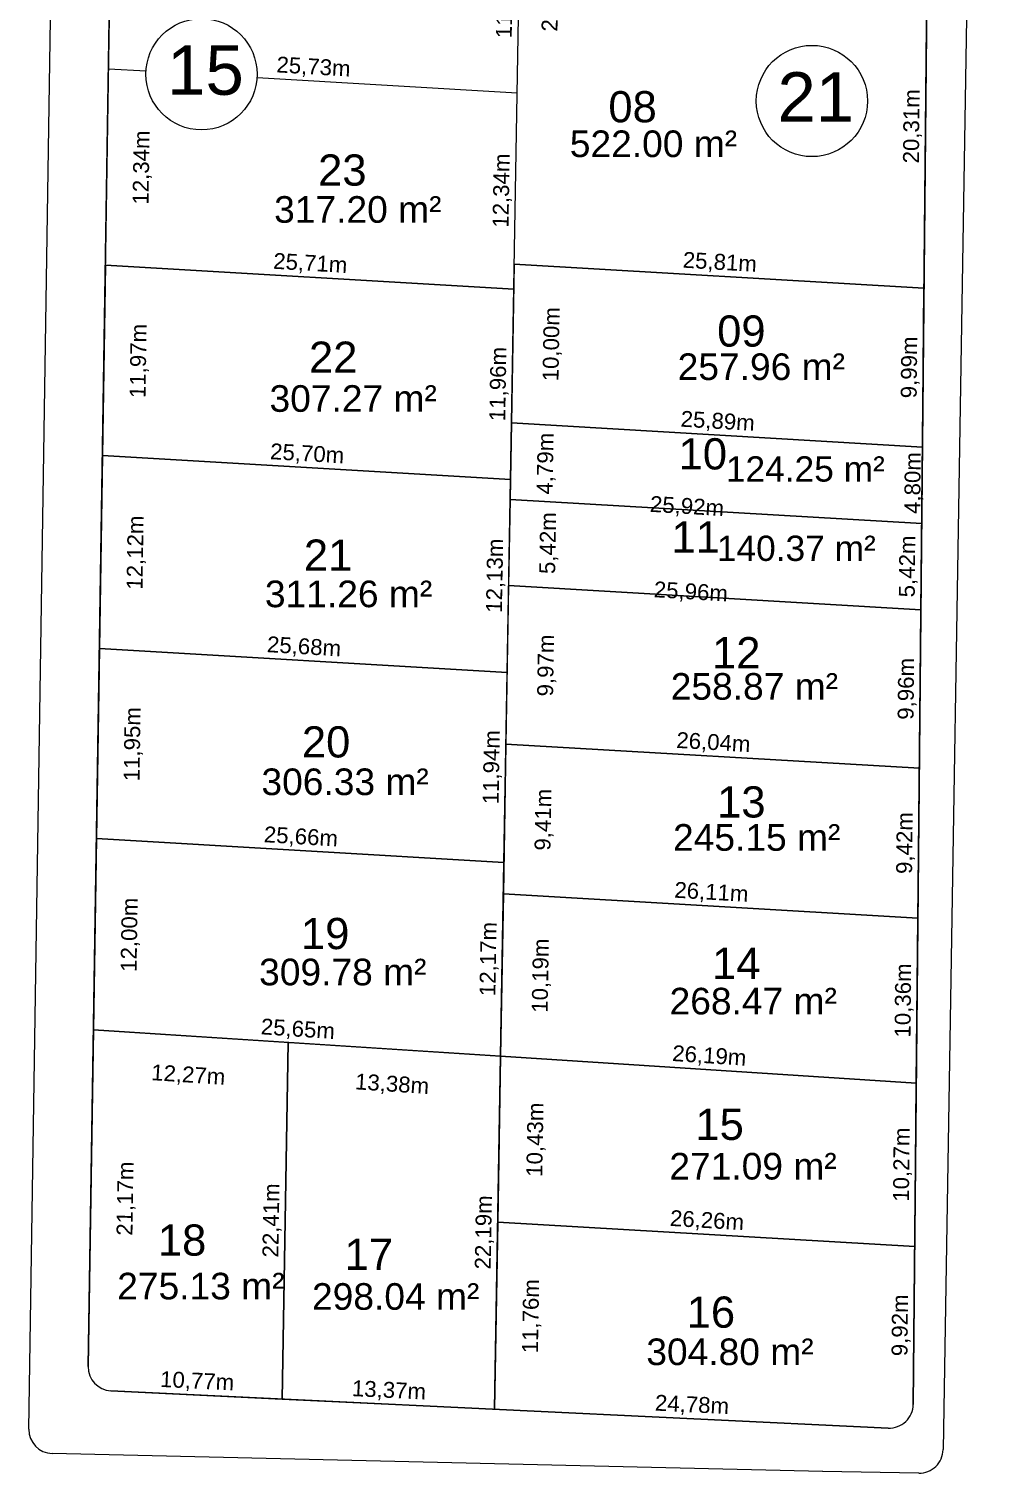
# Model space of a CAD drawing. Header units: metres. Extents: x 3808 to 8215, y 2374 to 6187.
# Drawn here: x 4954 to 5014.2, y 4798.5 to 4889.3 of the extents above; entities that cross this region are included whole.
import ezdxf
from ezdxf.enums import TextEntityAlignment as Align

# ---------------------------------------------------------------- set-up
doc = ezdxf.new("R2010")
doc.units = ezdxf.units.M
for name, color, linetype in [('Areas Lotes', 1, 'Continuous'), ('Calçada', 8, 'Continuous'), ('COTAS', 7, 'Continuous'), ('Lote', 7, 'Continuous'), ('Nº Lote', 7, 'Continuous'), ('Nº. quadra', 7, 'Continuous'), ('quadras', 7, 'Continuous')]:
    doc.layers.add(name, color=color, linetype=linetype)
doc.styles.add('Arial', font='arial.ttf')
doc.dimstyles.new('Copy(2) of ISO-25', dxfattribs={"dimtxt": 1, "dimasz": 2.5, "dimexe": 1.25, "dimexo": 0.625, "dimgap": 0.2, "dimtad": 1, "dimtoh": 1, "dimlfac": 1, "dimzin": 1, "dimtxsty": 'Arial', "dimblk": 'NONE', "dimcen": 0, "dimse1": 1, "dimse2": 1, "dimsd1": 1, "dimsd2": 1, "dimclrt": 256, "dimaunit": 1, "dimadec": 3, "dimazin": 0, "dimtfac": 1, "dimtmove": 0, "dimatfit": 3, "dimldrblk": 'NONE', "dimfxl": 1, "dimtolj": 1, "dimtzin": 0, "dimarcsym": 0})

# ---------------------------------------------------------------- blocks, each defined once
blk = doc.blocks.new('*D7086')
at = {"layer": 'Defpoints', "color": 0, "linetype": 'Continuous', "transparency": 16777216}
for p in [(4959.337, 4898.223), (4958.962, 4886.755), (4962.007, 4886.708)]:
    blk.add_point(p, dxfattribs=at)
at = {"layer": 'COTAS', "linetype": 'Continuous', "lineweight": 5, "transparency": 16777216, "insert": (4961.296, 4892.456), "char_height": 1, "attachment_point": 5, "rotation": 89.10693, "style": 'Arial'}
blk.add_mtext('\\A1;11,47m', dxfattribs=at)
blk = doc.blocks.new('_None')
blk = doc.blocks.new('*D7087')
at = {"layer": 'Defpoints', "color": 0, "linetype": 'Continuous', "transparency": 16777216}
for p in [(4958.962, 4886.755), (4958.77, 4874.415), (4961.815, 4874.367)]:
    blk.add_point(p, dxfattribs=at)
at = {"layer": 'COTAS', "linetype": 'Continuous', "lineweight": 5, "transparency": 16777216, "insert": (4961.11, 4880.55), "char_height": 1, "attachment_point": 5, "rotation": 89.10693, "style": 'Arial'}
blk.add_mtext('\\A1;12,34m', dxfattribs=at)
blk = doc.blocks.new('*D7088')
at = {"layer": 'Defpoints', "color": 0, "linetype": 'Continuous', "transparency": 16777216}
for p in [(4958.77, 4874.415), (4958.77, 4862.441), (4961.628, 4862.396)]:
    blk.add_point(p, dxfattribs=at)
at = {"layer": 'COTAS', "linetype": 'Continuous', "lineweight": 5, "transparency": 16777216, "insert": (4960.921, 4868.394), "char_height": 1, "attachment_point": 5, "rotation": 89.10693, "style": 'Arial'}
blk.add_mtext('\\A1;11,97m', dxfattribs=at)
blk = doc.blocks.new('*D7089')
at = {"layer": 'Defpoints', "color": 0, "linetype": 'Continuous', "transparency": 16777216}
for p in [(4958.77, 4862.441), (4958.395, 4850.325), (4961.44, 4850.277)]:
    blk.add_point(p, dxfattribs=at)
at = {"layer": 'COTAS', "linetype": 'Continuous', "lineweight": 5, "transparency": 16777216, "insert": (4960.733, 4856.349), "char_height": 1, "attachment_point": 5, "rotation": 89.10693, "style": 'Arial'}
blk.add_mtext('\\A1;12,12m', dxfattribs=at)
blk = doc.blocks.new('*D7090')
at = {"layer": 'Defpoints', "color": 0, "linetype": 'Continuous', "transparency": 16777216}
for p in [(4958.395, 4850.325), (4958.395, 4838.371), (4961.253, 4838.326)]:
    blk.add_point(p, dxfattribs=at)
at = {"layer": 'COTAS', "linetype": 'Continuous', "lineweight": 5, "transparency": 16777216, "insert": (4960.545, 4844.314), "char_height": 1, "attachment_point": 5, "rotation": 89.10693, "style": 'Arial'}
blk.add_mtext('\\A1;11,95m', dxfattribs=at)
blk = doc.blocks.new('*D7091')
at = {"layer": 'Defpoints', "color": 0, "linetype": 'Continuous', "transparency": 16777216}
for p in [(4958.395, 4838.371), (4958.021, 4826.377), (4961.066, 4826.329)]:
    blk.add_point(p, dxfattribs=at)
at = {"layer": 'COTAS', "linetype": 'Continuous', "lineweight": 5, "transparency": 16777216, "insert": (4960.359, 4832.34), "char_height": 1, "attachment_point": 5, "rotation": 89.10693, "style": 'Arial'}
blk.add_mtext('\\A1;12,00m', dxfattribs=at)
blk = doc.blocks.new('*D7092')
at = {"layer": 'Defpoints', "color": 0, "linetype": 'Continuous', "transparency": 16777216}
for p in [(4958.021, 4826.377), (4957.691, 4805.209), (4960.736, 4805.162)]:
    blk.add_point(p, dxfattribs=at)
at = {"layer": 'COTAS', "linetype": 'Continuous', "lineweight": 5, "transparency": 16777216, "insert": (4960.1, 4815.758), "char_height": 1, "attachment_point": 5, "rotation": 89.10693, "style": 'Arial'}
blk.add_mtext('\\A1;21,17m', dxfattribs=at)
blk = doc.blocks.new('*D7093')
at = {"layer": 'Defpoints', "color": 0, "linetype": 'Continuous', "transparency": 16777216}
for p in [(4959.119, 4803.687), (4969.882, 4803.172), (4969.882, 4803.172)]:
    blk.add_point(p, dxfattribs=at)
at = {"layer": 'COTAS', "linetype": 'Continuous', "lineweight": 5, "transparency": 16777216, "insert": (4964.539, 4804.23), "char_height": 1, "attachment_point": 5, "rotation": 357.26027, "style": 'Arial'}
blk.add_mtext('\\A1;10,77m', dxfattribs=at)
blk = doc.blocks.new('*D7094')
at = {"layer": 'Defpoints', "color": 0, "linetype": 'Continuous', "transparency": 16777216}
for p in [(4969.882, 4803.172), (4983.238, 4802.533), (4983.238, 4802.533)]:
    blk.add_point(p, dxfattribs=at)
at = {"layer": 'COTAS', "linetype": 'Continuous', "lineweight": 5, "transparency": 16777216, "insert": (4976.598, 4803.653), "char_height": 1, "attachment_point": 5, "rotation": 357.26027, "style": 'Arial'}
blk.add_mtext('\\A1;13,37m', dxfattribs=at)
blk = doc.blocks.new('*D7095')
at = {"layer": 'Defpoints', "color": 0, "linetype": 'Continuous', "transparency": 16777216}
for p in [(4983.238, 4802.533), (5007.987, 4801.349), (5007.987, 4801.349)]:
    blk.add_point(p, dxfattribs=at)
at = {"layer": 'COTAS', "linetype": 'Continuous', "lineweight": 5, "transparency": 16777216, "insert": (4995.651, 4802.741), "char_height": 1, "attachment_point": 5, "rotation": 357.26027, "style": 'Arial'}
blk.add_mtext('\\A1;24,78m', dxfattribs=at)
blk = doc.blocks.new('*D7096')
at = {"layer": 'Defpoints', "color": 0, "linetype": 'Continuous', "transparency": 16777216}
for p in [(5009.655, 4812.756), (5009.655, 4812.756), (5009.559, 4802.833)]:
    blk.add_point(p, dxfattribs=at)
at = {"layer": 'COTAS', "linetype": 'Continuous', "lineweight": 5, "transparency": 16777216, "insert": (5008.806, 4807.802), "char_height": 1, "attachment_point": 5, "rotation": 89.4482, "style": 'Arial'}
blk.add_mtext('\\A1;9,92m', dxfattribs=at)
blk = doc.blocks.new('*D7097')
at = {"layer": 'Defpoints', "color": 0, "linetype": 'Continuous', "transparency": 16777216}
for p in [(5009.753, 4823.022), (5009.753, 4823.022), (5009.655, 4812.756)]:
    blk.add_point(p, dxfattribs=at)
at = {"layer": 'COTAS', "linetype": 'Continuous', "lineweight": 5, "transparency": 16777216, "insert": (5008.903, 4817.897), "char_height": 1, "attachment_point": 5, "rotation": 89.4482, "style": 'Arial'}
blk.add_mtext('\\A1;10,27m', dxfattribs=at)
blk = doc.blocks.new('*D7098')
at = {"layer": 'Defpoints', "color": 0, "linetype": 'Continuous', "transparency": 16777216}
for p in [(5009.853, 4833.386), (5009.853, 4833.386), (5009.753, 4823.022)]:
    blk.add_point(p, dxfattribs=at)
at = {"layer": 'COTAS', "linetype": 'Continuous', "lineweight": 5, "transparency": 16777216, "insert": (5009.002, 4828.212), "char_height": 1, "attachment_point": 5, "rotation": 89.4482, "style": 'Arial'}
blk.add_mtext('\\A1;10,36m', dxfattribs=at)
blk = doc.blocks.new('*D7099')
at = {"layer": 'Defpoints', "color": 0, "linetype": 'Continuous', "transparency": 16777216}
for p in [(5009.853, 4842.805), (5009.944, 4842.804), (5009.853, 4833.386)]:
    blk.add_point(p, dxfattribs=at)
at = {"layer": 'COTAS', "linetype": 'Continuous', "lineweight": 5, "transparency": 16777216, "insert": (5009.098, 4838.103), "char_height": 1, "attachment_point": 5, "rotation": 89.4482, "style": 'Arial'}
blk.add_mtext('\\A1;9,42m', dxfattribs=at)
blk = doc.blocks.new('*D7100')
at = {"layer": 'Defpoints', "color": 0, "linetype": 'Continuous', "transparency": 16777216}
for p in [(5010.04, 4852.768), (5010.04, 4852.768), (5009.853, 4842.805)]:
    blk.add_point(p, dxfattribs=at)
at = {"layer": 'COTAS', "linetype": 'Continuous', "lineweight": 5, "transparency": 16777216, "insert": (5009.191, 4847.794), "char_height": 1, "attachment_point": 5, "rotation": 89.4482, "style": 'Arial'}
blk.add_mtext('\\A1;9,96m', dxfattribs=at)
blk = doc.blocks.new('*D7101')
at = {"layer": 'Defpoints', "color": 0, "linetype": 'Continuous', "transparency": 16777216}
for p in [(5010.092, 4858.185), (5010.092, 4858.185), (5010.04, 4852.768)]:
    blk.add_point(p, dxfattribs=at)
at = {"layer": 'COTAS', "linetype": 'Continuous', "lineweight": 5, "transparency": 16777216, "insert": (5009.265, 4855.485), "char_height": 1, "attachment_point": 5, "rotation": 89.4482, "style": 'Arial'}
blk.add_mtext('\\A1;5,42m', dxfattribs=at)
blk = doc.blocks.new('*D7102')
at = {"layer": 'Defpoints', "color": 0, "linetype": 'Continuous', "transparency": 16777216}
for p in [(5010.092, 4862.99), (5010.138, 4862.99), (5010.092, 4858.185)]:
    blk.add_point(p, dxfattribs=at)
at = {"layer": 'COTAS', "linetype": 'Continuous', "lineweight": 5, "transparency": 16777216, "insert": (5009.608, 4860.724), "char_height": 1, "attachment_point": 5, "rotation": 89.4482, "style": 'Arial'}
blk.add_mtext('\\A1;4,80m', dxfattribs=at)
blk = doc.blocks.new('*D7103')
at = {"layer": 'Defpoints', "color": 0, "linetype": 'Continuous', "transparency": 16777216}
for p in [(5010.235, 4872.979), (5010.235, 4872.979), (5010.092, 4862.99)]:
    blk.add_point(p, dxfattribs=at)
at = {"layer": 'COTAS', "linetype": 'Continuous', "lineweight": 5, "transparency": 16777216, "insert": (5009.386, 4867.992), "char_height": 1, "attachment_point": 5, "rotation": 89.4482, "style": 'Arial'}
blk.add_mtext('\\A1;9,99m', dxfattribs=at)
blk = doc.blocks.new('*D7104')
at = {"layer": 'Defpoints', "color": 0, "linetype": 'Continuous', "transparency": 16777216}
for p in [(5010.43, 4893.286), (5010.43, 4893.286), (5010.235, 4872.979)]:
    blk.add_point(p, dxfattribs=at)
at = {"layer": 'COTAS', "linetype": 'Continuous', "lineweight": 5, "transparency": 16777216, "insert": (5009.531, 4883.14), "char_height": 1, "attachment_point": 5, "rotation": 89.4482, "style": 'Arial'}
blk.add_mtext('\\A1;20,31m', dxfattribs=at)
blk = doc.blocks.new('*D7123')
at = {"layer": 'Defpoints', "color": 0, "linetype": 'Continuous', "transparency": 16777216}
for p in [(4958.962, 4886.755), (4958.962, 4886.755), (4984.652, 4885.253)]:
    blk.add_point(p, dxfattribs=at)
at = {"layer": 'COTAS', "linetype": 'Continuous', "lineweight": 5, "transparency": 16777216, "insert": (4971.854, 4886.804), "char_height": 1, "attachment_point": 5, "rotation": 356.65389, "style": 'Arial'}
blk.add_mtext('\\A1;25,73m', dxfattribs=at)
blk = doc.blocks.new('*D7125')
at = {"layer": 'Defpoints', "color": 0, "linetype": 'Continuous', "transparency": 16777216}
for p in [(4984.468, 4874.485), (5010.235, 4872.979), (5010.235, 4872.979)]:
    blk.add_point(p, dxfattribs=at)
at = {"layer": 'COTAS', "linetype": 'Continuous', "lineweight": 5, "transparency": 16777216, "insert": (4997.398, 4874.532), "char_height": 1, "attachment_point": 5, "rotation": 356.65389, "style": 'Arial'}
blk.add_mtext('\\A1;25,81m', dxfattribs=at)
blk = doc.blocks.new('*D7126')
at = {"layer": 'Defpoints', "color": 0, "linetype": 'Continuous', "transparency": 16777216}
for p in [(4958.77, 4874.415), (4958.77, 4874.415), (4984.441, 4872.914)]:
    blk.add_point(p, dxfattribs=at)
at = {"layer": 'COTAS', "linetype": 'Continuous', "lineweight": 5, "transparency": 16777216, "insert": (4971.652, 4874.464), "char_height": 1, "attachment_point": 5, "rotation": 356.65389, "style": 'Arial'}
blk.add_mtext('\\A1;25,71m', dxfattribs=at)
blk = doc.blocks.new('*D7127')
at = {"layer": 'Defpoints', "color": 0, "linetype": 'Continuous', "transparency": 16777216}
for p in [(4958.584, 4862.452), (4984.237, 4860.952), (4984.237, 4860.952)]:
    blk.add_point(p, dxfattribs=at)
at = {"layer": 'COTAS', "linetype": 'Continuous', "lineweight": 5, "transparency": 16777216, "insert": (4971.457, 4862.501), "char_height": 1, "attachment_point": 5, "rotation": 356.65389, "style": 'Arial'}
blk.add_mtext('\\A1;25,70m', dxfattribs=at)
blk = doc.blocks.new('*D7128')
at = {"layer": 'Defpoints', "color": 0, "linetype": 'Continuous', "transparency": 16777216}
for p in [(4984.297, 4864.499), (5010.138, 4862.988), (5010.138, 4862.988)]:
    blk.add_point(p, dxfattribs=at)
at = {"layer": 'COTAS', "linetype": 'Continuous', "lineweight": 5, "transparency": 16777216, "insert": (4997.264, 4864.543), "char_height": 1, "attachment_point": 5, "rotation": 356.65389, "style": 'Arial'}
blk.add_mtext('\\A1;25,89m', dxfattribs=at)
blk = doc.blocks.new('*D7129')
at = {"layer": 'Defpoints', "color": 0, "linetype": 'Continuous', "transparency": 16777216}
for p in [(4984.215, 4859.698), (5010.092, 4858.185), (5010.054, 4857.528)]:
    blk.add_point(p, dxfattribs=at)
at = {"layer": 'COTAS', "linetype": 'Continuous', "lineweight": 5, "transparency": 16777216, "insert": (4995.335, 4859.191), "char_height": 1, "attachment_point": 5, "rotation": 356.65389, "style": 'Arial'}
blk.add_mtext('\\A1;25,92m', dxfattribs=at)
blk = doc.blocks.new('*D7130')
at = {"layer": 'Defpoints', "color": 0, "linetype": 'Continuous', "transparency": 16777216}
for p in [(4984.122, 4854.283), (5010.04, 4852.768), (5010.005, 4852.179)]:
    blk.add_point(p, dxfattribs=at)
at = {"layer": 'COTAS', "linetype": 'Continuous', "lineweight": 5, "transparency": 16777216, "insert": (4995.578, 4853.825), "char_height": 1, "attachment_point": 5, "rotation": 356.65389, "style": 'Arial'}
blk.add_mtext('\\A1;25,96m', dxfattribs=at)
blk = doc.blocks.new('*D7131')
at = {"layer": 'Defpoints', "color": 0, "linetype": 'Continuous', "transparency": 16777216}
for p in [(4958.395, 4850.325), (4958.395, 4850.325), (4984.029, 4848.826)]:
    blk.add_point(p, dxfattribs=at)
at = {"layer": 'COTAS', "linetype": 'Continuous', "lineweight": 5, "transparency": 16777216, "insert": (4971.259, 4850.375), "char_height": 1, "attachment_point": 5, "rotation": 356.65389, "style": 'Arial'}
blk.add_mtext('\\A1;25,68m', dxfattribs=at)
blk = doc.blocks.new('*D7132')
at = {"layer": 'Defpoints', "color": 0, "linetype": 'Continuous', "transparency": 16777216}
for p in [(4958.208, 4838.382), (4958.208, 4838.382), (4983.825, 4836.884)]:
    blk.add_point(p, dxfattribs=at)
at = {"layer": 'COTAS', "linetype": 'Continuous', "lineweight": 5, "transparency": 16777216, "insert": (4971.063, 4838.432), "char_height": 1, "attachment_point": 5, "rotation": 356.65389, "style": 'Arial'}
blk.add_mtext('\\A1;25,66m', dxfattribs=at)
blk = doc.blocks.new('*D7133')
at = {"layer": 'Defpoints', "color": 0, "linetype": 'Continuous', "transparency": 16777216}
for p in [(4983.791, 4834.91), (5009.853, 4833.386), (5009.853, 4833.386)]:
    blk.add_point(p, dxfattribs=at)
at = {"layer": 'COTAS', "linetype": 'Continuous', "lineweight": 5, "transparency": 16777216, "insert": (4996.869, 4834.947), "char_height": 1, "attachment_point": 5, "rotation": 356.65389, "style": 'Arial'}
blk.add_mtext('\\A1;26,11m', dxfattribs=at)
blk = doc.blocks.new('*D7134')
at = {"layer": 'Defpoints', "color": 0, "linetype": 'Continuous', "transparency": 16777216}
for p in [(4983.617, 4824.717), (5009.753, 4823.022), (5009.753, 4823.022)]:
    blk.add_point(p, dxfattribs=at)
at = {"layer": 'COTAS', "linetype": 'Continuous', "lineweight": 5, "transparency": 16777216, "insert": (4996.737, 4824.669), "char_height": 1, "attachment_point": 5, "rotation": 356.2899, "style": 'Arial'}
blk.add_mtext('\\A1;26,19m', dxfattribs=at)
blk = doc.blocks.new('*D7135')
at = {"layer": 'Defpoints', "color": 0, "linetype": 'Continuous', "transparency": 16777216}
for p in [(4983.439, 4814.288), (5009.655, 4812.756), (5009.655, 4812.756)]:
    blk.add_point(p, dxfattribs=at)
at = {"layer": 'COTAS', "linetype": 'Continuous', "lineweight": 5, "transparency": 16777216, "insert": (4996.593, 4814.322), "char_height": 1, "attachment_point": 5, "rotation": 356.65389, "style": 'Arial'}
blk.add_mtext('\\A1;26,26m', dxfattribs=at)
blk = doc.blocks.new('*D7136')
at = {"layer": 'Defpoints', "color": 0, "linetype": 'Continuous', "transparency": 16777216}
for p in [(4958.021, 4826.377), (4970.265, 4825.583), (4970.05, 4822.27)]:
    blk.add_point(p, dxfattribs=at)
at = {"layer": 'COTAS', "linetype": 'Continuous', "lineweight": 5, "transparency": 16777216, "insert": (4963.98, 4823.467), "char_height": 1, "attachment_point": 5, "rotation": 356.2899, "style": 'Arial'}
blk.add_mtext('\\A1;12,27m', dxfattribs=at)
blk = doc.blocks.new('*D7137')
at = {"layer": 'Defpoints', "color": 0, "linetype": 'Continuous', "transparency": 16777216}
for p in [(4970.265, 4825.583), (4983.617, 4824.717), (4983.419, 4821.658)]:
    blk.add_point(p, dxfattribs=at)
at = {"layer": 'COTAS', "linetype": 'Continuous', "lineweight": 5, "transparency": 16777216, "insert": (4976.794, 4822.89), "char_height": 1, "attachment_point": 5, "rotation": 356.2899, "style": 'Arial'}
blk.add_mtext('\\A1;13,38m', dxfattribs=at)
blk = doc.blocks.new('*D7138')
at = {"layer": 'Defpoints', "color": 0, "linetype": 'Continuous', "transparency": 16777216}
for p in [(4983.617, 4824.717), (4983.238, 4802.533), (4983.238, 4802.533)]:
    blk.add_point(p, dxfattribs=at)
at = {"layer": 'COTAS', "linetype": 'Continuous', "lineweight": 5, "transparency": 16777216, "insert": (4982.626, 4813.639), "char_height": 1, "attachment_point": 5, "rotation": 89.02031, "style": 'Arial'}
blk.add_mtext('\\A1;22,19m', dxfattribs=at)
blk = doc.blocks.new('*D7139')
at = {"layer": 'Defpoints', "color": 0, "linetype": 'Continuous', "transparency": 16777216}
for p in [(4983.439, 4814.288), (4986.497, 4814.236), (4983.238, 4802.533)]:
    blk.add_point(p, dxfattribs=at)
at = {"layer": 'COTAS', "linetype": 'Continuous', "lineweight": 5, "transparency": 16777216, "insert": (4985.596, 4808.372), "char_height": 1, "attachment_point": 5, "rotation": 89.02031, "style": 'Arial'}
blk.add_mtext('\\A1;11,76m', dxfattribs=at)
blk = doc.blocks.new('*D7140')
at = {"layer": 'Defpoints', "color": 0, "linetype": 'Continuous', "transparency": 16777216}
for p in [(4983.617, 4824.717), (4986.756, 4824.663), (4983.439, 4814.288)]:
    blk.add_point(p, dxfattribs=at)
at = {"layer": 'COTAS', "linetype": 'Continuous', "lineweight": 5, "transparency": 16777216, "insert": (4985.866, 4819.463), "char_height": 1, "attachment_point": 5, "rotation": 89.02031, "style": 'Arial'}
blk.add_mtext('\\A1;10,43m', dxfattribs=at)
blk = doc.blocks.new('*D7141')
at = {"layer": 'Defpoints', "color": 0, "linetype": 'Continuous', "transparency": 16777216}
for p in [(4983.825, 4836.884), (4983.825, 4836.884), (4983.617, 4824.717)]:
    blk.add_point(p, dxfattribs=at)
at = {"layer": 'COTAS', "linetype": 'Continuous', "lineweight": 5, "transparency": 16777216, "insert": (4982.92, 4830.814), "char_height": 1, "attachment_point": 5, "rotation": 89.02031, "style": 'Arial'}
blk.add_mtext('\\A1;12,17m', dxfattribs=at)
blk = doc.blocks.new('*D7142')
at = {"layer": 'Defpoints', "color": 0, "linetype": 'Continuous', "transparency": 16777216}
for p in [(4984.029, 4848.826), (4984.029, 4848.826), (4983.825, 4836.884)]:
    blk.add_point(p, dxfattribs=at)
at = {"layer": 'COTAS', "linetype": 'Continuous', "lineweight": 5, "transparency": 16777216, "insert": (4983.126, 4842.869), "char_height": 1, "attachment_point": 5, "rotation": 89.02031, "style": 'Arial'}
blk.add_mtext('\\A1;11,94m', dxfattribs=at)
blk = doc.blocks.new('*D7143')
at = {"layer": 'Defpoints', "color": 0, "linetype": 'Continuous', "transparency": 16777216}
for p in [(4984.237, 4860.952), (4984.237, 4860.952), (4984.029, 4848.826)]:
    blk.add_point(p, dxfattribs=at)
at = {"layer": 'COTAS', "linetype": 'Continuous', "lineweight": 5, "transparency": 16777216, "insert": (4983.332, 4854.903), "char_height": 1, "attachment_point": 5, "rotation": 89.02031, "style": 'Arial'}
blk.add_mtext('\\A1;12,13m', dxfattribs=at)
blk = doc.blocks.new('*D7144')
at = {"layer": 'Defpoints', "color": 0, "linetype": 'Continuous', "transparency": 16777216}
for p in [(4984.441, 4872.914), (4984.441, 4872.914), (4984.237, 4860.952)]:
    blk.add_point(p, dxfattribs=at)
at = {"layer": 'COTAS', "linetype": 'Continuous', "lineweight": 5, "transparency": 16777216, "insert": (4983.538, 4866.946), "char_height": 1, "attachment_point": 5, "rotation": 89.02031, "style": 'Arial'}
blk.add_mtext('\\A1;11,96m', dxfattribs=at)
blk = doc.blocks.new('*D7145')
at = {"layer": 'Defpoints', "color": 0, "linetype": 'Continuous', "transparency": 16777216}
for p in [(4984.652, 4885.253), (4984.652, 4885.253), (4984.441, 4872.914)]:
    blk.add_point(p, dxfattribs=at)
at = {"layer": 'COTAS', "linetype": 'Continuous', "lineweight": 5, "transparency": 16777216, "insert": (4983.746, 4879.097), "char_height": 1, "attachment_point": 5, "rotation": 89.02031, "style": 'Arial'}
blk.add_mtext('\\A1;12,34m', dxfattribs=at)
blk = doc.blocks.new('*D7146')
at = {"layer": 'Defpoints', "color": 0, "linetype": 'Continuous', "transparency": 16777216}
for p in [(4984.848, 4896.732), (4984.848, 4896.732), (4984.652, 4885.253)]:
    blk.add_point(p, dxfattribs=at)
at = {"layer": 'COTAS', "linetype": 'Continuous', "lineweight": 5, "transparency": 16777216, "insert": (4983.949, 4891.006), "char_height": 1, "attachment_point": 5, "rotation": 89.02031, "style": 'Arial'}
blk.add_mtext('\\A1;11,48m', dxfattribs=at)
blk = doc.blocks.new('*D7157')
at = {"layer": 'Defpoints', "color": 0, "linetype": 'Continuous', "transparency": 16777216}
for p in [(4984.815, 4894.784), (4984.468, 4874.485), (4987.772, 4874.429)]:
    blk.add_point(p, dxfattribs=at)
at = {"layer": 'COTAS', "linetype": 'Continuous', "lineweight": 5, "transparency": 16777216, "insert": (4986.823, 4891.42), "char_height": 1, "attachment_point": 5, "rotation": 89.02031, "style": 'Arial'}
blk.add_mtext('\\A1;20,30m', dxfattribs=at)
blk = doc.blocks.new('*D7158')
at = {"layer": 'Defpoints', "color": 0, "linetype": 'Continuous', "transparency": 16777216}
for p in [(4984.468, 4874.485), (4984.468, 4864.489), (4987.601, 4864.435)]:
    blk.add_point(p, dxfattribs=at)
at = {"layer": 'COTAS', "linetype": 'Continuous', "lineweight": 5, "transparency": 16777216, "insert": (4986.886, 4869.446), "char_height": 1, "attachment_point": 5, "rotation": 89.02031, "style": 'Arial'}
blk.add_mtext('\\A1;10,00m', dxfattribs=at)
blk = doc.blocks.new('*D7159')
at = {"layer": 'Defpoints', "color": 0, "linetype": 'Continuous', "transparency": 16777216}
for p in [(4984.468, 4864.489), (4984.215, 4859.698), (4987.519, 4859.642)]:
    blk.add_point(p, dxfattribs=at)
at = {"layer": 'COTAS', "linetype": 'Continuous', "lineweight": 5, "transparency": 16777216, "insert": (4986.512, 4861.943), "char_height": 1, "attachment_point": 5, "rotation": 89.02031, "style": 'Arial'}
blk.add_mtext('\\A1;4,79m', dxfattribs=at)
blk = doc.blocks.new('*D7160')
at = {"layer": 'Defpoints', "color": 0, "linetype": 'Continuous', "transparency": 16777216}
for p in [(4984.215, 4859.698), (4984.122, 4854.283), (4987.426, 4854.227)]:
    blk.add_point(p, dxfattribs=at)
at = {"layer": 'COTAS', "linetype": 'Continuous', "lineweight": 5, "transparency": 16777216, "insert": (4986.672, 4856.948), "char_height": 1, "attachment_point": 5, "rotation": 89.02031, "style": 'Arial'}
blk.add_mtext('\\A1;5,42m', dxfattribs=at)
blk = doc.blocks.new('*D7161')
at = {"layer": 'Defpoints', "color": 0, "linetype": 'Continuous', "transparency": 16777216}
for p in [(4984.122, 4854.283), (4983.952, 4844.319), (4987.256, 4844.263)]:
    blk.add_point(p, dxfattribs=at)
at = {"layer": 'COTAS', "linetype": 'Continuous', "lineweight": 5, "transparency": 16777216, "insert": (4986.54, 4849.259), "char_height": 1, "attachment_point": 5, "rotation": 89.02031, "style": 'Arial'}
blk.add_mtext('\\A1;9,97m', dxfattribs=at)
blk = doc.blocks.new('*D7162')
at = {"layer": 'Defpoints', "color": 0, "linetype": 'Continuous', "transparency": 16777216}
for p in [(4983.952, 4844.319), (4983.791, 4834.91), (4987.095, 4834.853)]:
    blk.add_point(p, dxfattribs=at)
at = {"layer": 'COTAS', "linetype": 'Continuous', "lineweight": 5, "transparency": 16777216, "insert": (4986.375, 4839.572), "char_height": 1, "attachment_point": 5, "rotation": 89.02031, "style": 'Arial'}
blk.add_mtext('\\A1;9,41m', dxfattribs=at)
blk = doc.blocks.new('*D7163')
at = {"layer": 'Defpoints', "color": 0, "linetype": 'Continuous', "transparency": 16777216}
for p in [(4983.791, 4834.91), (4983.617, 4824.717), (4986.921, 4824.661)]:
    blk.add_point(p, dxfattribs=at)
at = {"layer": 'COTAS', "linetype": 'Continuous', "lineweight": 5, "transparency": 16777216, "insert": (4986.207, 4829.771), "char_height": 1, "attachment_point": 5, "rotation": 89.02031, "style": 'Arial'}
blk.add_mtext('\\A1;10,19m', dxfattribs=at)
blk = doc.blocks.new('*D7164')
at = {"layer": 'Defpoints', "color": 0, "linetype": 'Continuous', "transparency": 16777216}
for p in [(4983.952, 4844.319), (4983.952, 4844.319), (5009.944, 4842.8)]:
    blk.add_point(p, dxfattribs=at)
at = {"layer": 'COTAS', "linetype": 'Continuous', "lineweight": 5, "transparency": 16777216, "insert": (4996.995, 4844.359), "char_height": 1, "attachment_point": 5, "rotation": 356.65389, "style": 'Arial'}
blk.add_mtext('\\A1;26,04m', dxfattribs=at)
blk = doc.blocks.new('*D7165')
at = {"layer": 'Defpoints', "color": 0, "linetype": 'Continuous', "transparency": 16777216}
for p in [(4958.021, 4826.377), (4958.021, 4826.377), (4983.617, 4824.717)]:
    blk.add_point(p, dxfattribs=at)
at = {"layer": 'COTAS', "linetype": 'Continuous', "lineweight": 5, "transparency": 16777216, "insert": (4970.871, 4826.346), "char_height": 1, "attachment_point": 5, "rotation": 356.2899, "style": 'Arial'}
blk.add_mtext('\\A1;25,65m', dxfattribs=at)
blk = doc.blocks.new('*D7166')
at = {"layer": 'Defpoints', "color": 0, "linetype": 'Continuous', "transparency": 16777216}
for p in [(4970.265, 4825.583), (4970.265, 4825.583), (4969.882, 4803.172)]:
    blk.add_point(p, dxfattribs=at)
at = {"layer": 'COTAS', "linetype": 'Continuous', "lineweight": 5, "transparency": 16777216, "insert": (4969.273, 4814.391), "char_height": 1, "attachment_point": 5, "rotation": 89.02031, "style": 'Arial'}
blk.add_mtext('\\A1;22,41m', dxfattribs=at)

msp = doc.modelspace()

# ---------------------------------------------------------------- linework, layer by layer
at = {"layer": 'Calçada', "linetype": 'Continuous', "lineweight": 5}
for p, q in [((4953.962, 4801.268), (4956.566, 4969.749)), ((5014.206, 4968.602), (5011.436, 4799.991)), ((5003.876, 4798.619), (4955.427, 4799.745)), ((5009.91, 4798.516), (5003.854, 4798.619))]:
    msp.add_line(p, q, dxfattribs=at)
for centre, start, end in [((4955.462, 4801.245), 179.11463, 268.66834), ((5009.936, 4800.015), 269.01954, 359.05876)]:
    msp.add_arc(centre, 1.5, start, end, dxfattribs=at)
at = {"layer": 'Lote', "lineweight": 5}
for p, q in [((4983.238, 4802.533), (4986.059, 4967.503)), ((4958.962, 4886.755), (4961.327, 4886.617)), ((4968.306, 4886.209), (4984.652, 4885.253)), ((4958.77, 4874.415), (4984.441, 4872.914)), ((4984.468, 4874.485), (5010.235, 4872.979)), ((4984.297, 4864.499), (5010.138, 4862.988)), ((4958.584, 4862.452), (4984.237, 4860.952)), ((4984.215, 4859.698), (5010.092, 4858.185)), ((4984.122, 4854.283), (5010.04, 4852.768)), ((4958.395, 4850.325), (4984.029, 4848.826)), ((4983.952, 4844.319), (5009.944, 4842.8)), ((4958.208, 4838.382), (4983.825, 4836.884)), ((4983.791, 4834.91), (5009.853, 4833.386)), ((5009.753, 4823.022), (4958.021, 4826.377)), ((4969.882, 4803.172), (4970.265, 4825.583)), ((4983.439, 4814.288), (5009.655, 4812.756))]:
    msp.add_line(p, q, dxfattribs=at)
at = {"layer": 'Lote', "linetype": 'Continuous', "lineweight": 5, "flags": 128}
for points in [[(4984.237, 4860.952), (4984.441, 4872.914), (4958.77, 4874.415), (4958.584, 4862.452)], [(4984.468, 4874.485), (4984.297, 4864.499), (5010.138, 4862.988), (5010.235, 4872.979)], [(5010.092, 4858.185), (5010.138, 4862.988), (4984.297, 4864.499), (4984.215, 4859.698)], [(4958.584, 4862.452), (4958.395, 4850.325), (4984.029, 4848.826), (4984.237, 4860.952)], [(5010.04, 4852.768), (5010.092, 4858.185), (4984.215, 4859.698), (4984.122, 4854.283)], [(5009.944, 4842.8), (5010.04, 4852.768), (4984.122, 4854.283), (4983.952, 4844.319)], [(4983.825, 4836.884), (4984.029, 4848.826), (4958.395, 4850.325), (4958.208, 4838.382)], [(5009.853, 4833.386), (5009.944, 4842.8), (4983.952, 4844.319), (4983.791, 4834.91)], [(4958.208, 4838.382), (4958.021, 4826.377), (4983.617, 4824.717), (4983.825, 4836.884)], [(5009.753, 4823.022), (5009.853, 4833.386), (4983.791, 4834.91), (4983.617, 4824.717)], [(4983.617, 4824.717), (4970.265, 4825.583), (4969.882, 4803.172), (4983.238, 4802.533)], [(5009.655, 4812.756), (5009.753, 4823.022), (4983.617, 4824.717), (4983.439, 4814.288)]]:
    msp.add_lwpolyline(points, close=True, dxfattribs=at)
for points in [[(4970.265, 4825.583), (4958.021, 4826.377), (4957.691, 4805.209, 0.404805), (4959.119, 4803.687), (4969.882, 4803.172)], [(4983.439, 4814.288), (4983.238, 4802.533), (5007.987, 4801.349, 0.425443), (5009.559, 4802.833), (5009.655, 4812.756)]]:
    msp.add_lwpolyline(points, format="xyb", close=True, dxfattribs=at)
at = {"layer": 'Nº. quadra', "lineweight": 5}
for centre in [(4964.816, 4886.413), (5003.19, 4884.73)]:
    msp.add_circle(centre, 3.496, dxfattribs=at)
at = {"layer": 'quadras', "lineweight": 5}
for p, q in [((4957.691, 4805.209), (4960.208, 4966.685)), ((5011.124, 4965.349), (5009.559, 4802.833)), ((5007.987, 4801.349), (4959.119, 4803.687))]:
    msp.add_line(p, q, dxfattribs=at)
at = {"layer": 'quadras', "linetype": 'Continuous', "lineweight": 5, "flags": 128}
msp.add_lwpolyline([(4957.691, 4805.209, 0.404805), (4959.119, 4803.687), (5007.987, 4801.349, 0.425443), (5009.559, 4802.833), (5011.124, 4965.349, 0.409109), (5009.665, 4966.863), (4961.749, 4968.161, 0.417587), (4960.208, 4966.685)], format="xyb", close=True, dxfattribs=at)
at = {"layer": 'quadras', "lineweight": 5}
for centre, start, end in [((4959.191, 4805.186), 179.10693, 267.26027), ((5008.059, 4802.847), 267.26027, 359.4482)]:
    msp.add_arc(centre, 1.5, start, end, dxfattribs=at)

# ---------------------------------------------------------------- texts
at = {"layer": 'Areas Lotes', "linetype": 'Continuous', "lineweight": 5, "style": 'Arial'}
for s, height, p in [('522.00 m²', 1.6726, (4987.969, 4881.207)), ('317.20 m²', 1.6726, (4969.381, 4877.079)), ('257.96 m²', 1.6726, (4994.75, 4867.2)), ('307.27 m²', 1.6726, (4969.091, 4865.201)), ('124.25 m²', 1.589, (4997.78, 4860.816)), ('140.37 m²', 1.589, (4997.212, 4855.831)), ('311.26 m²', 1.6726, (4968.801, 4852.924)), ('258.87 m²', 1.6726, (4994.314, 4847.111)), ('306.33 m²', 1.6726, (4968.583, 4841.118)), ('245.15 m²', 1.6726, (4994.459, 4837.622)), ('309.78 m²', 1.6726, (4968.438, 4829.166)), ('268.47 m²', 1.6726, (4994.241, 4827.337)), ('271.09 m²', 1.6726, (4994.228, 4816.963)), ('275.13 m²', 1.6726, (4959.515, 4809.43)), ('298.04 m²', 1.6726, (4971.762, 4808.778)), ('304.80 m²', 1.6726, (4992.778, 4805.302))]:
    msp.add_text(s, height=height, dxfattribs=at).set_placement(p)
at = {"layer": 'Nº Lote', "linetype": 'Continuous', "lineweight": 5, "style": 'Arial'}
for s, p in [('08', (4991.916, 4883.392)), ('23', (4973.669, 4879.413)), ('09', (4998.756, 4869.297)), ('22', (4973.095, 4867.653)), ('10', (4996.332, 4861.58)), ('11', (4995.882, 4856.356)), ('21', (4972.776, 4855.216)), ('12', (4998.434, 4849.085)), ('20', (4972.648, 4843.481)), ('13', (4998.753, 4839.71)), ('19', (4972.591, 4831.44)), ('14', (4998.434, 4829.569)), ('15', (4997.388, 4819.451)), ('18', (4963.594, 4812.179)), ('17', (4975.335, 4811.286)), ('16', (4996.84, 4807.651))]:
    msp.add_text(s, height=1.96, dxfattribs=at).set_placement(p, align=Align.CENTER)
at = {"layer": 'Nº. quadra', "lineweight": 5, "style": 'Arial'}
for s, p in [('15', (4962.652, 4885.119)), ('21', (5001.025, 4883.436))]:
    msp.add_text(s, height=3.1039, dxfattribs=at).set_placement(p)

# ---------------------------------------------------------------- dimensions: what is measured, and where the dimension line sits
at = {"layer": 'COTAS', "linetype": 'Continuous', "lineweight": 5}
for base, p1, p2, angle, picture, middle in [((4962.007, 4886.708), (4959.337, 4898.223), (4958.962, 4886.755), 89.10693, '*D7086', (4961.296, 4892.456)), ((4984.848, 4896.732), (4984.652, 4885.253), (4984.848, 4896.732), 269.02031, '*D7146', (4983.949, 4891.006)), ((5010.43, 4893.286), (5010.235, 4872.979), (5010.43, 4893.286), 269.4482, '*D7104', (5009.531, 4883.14)), ((4961.815, 4874.367), (4958.962, 4886.755), (4958.77, 4874.415), 89.10693, '*D7087', (4961.11, 4880.55)), ((4984.652, 4885.253), (4984.441, 4872.914), (4984.652, 4885.253), 269.02031, '*D7145', (4983.746, 4879.097)), ((4961.628, 4862.396), (4958.77, 4874.415), (4958.77, 4862.441), 89.10693, '*D7088', (4960.921, 4868.394)), ((4987.6009, 4864.435), (4984.4679, 4874.4855), (4984.4679, 4864.4886), 89.02031, '*D7158', (4986.8856, 4869.4457)), ((4984.441, 4872.914), (4984.237, 4860.952), (4984.441, 4872.914), 269.02031, '*D7144', (4983.538, 4866.946)), ((5010.235, 4872.979), (5010.092, 4862.99), (5010.235, 4872.979), 269.4482, '*D7103', (5009.386, 4867.992)), ((4961.44, 4850.277), (4958.77, 4862.441), (4958.395, 4850.325), 89.10693, '*D7089', (4960.733, 4856.349)), ((4984.237, 4860.952), (4984.029, 4848.826), (4984.237, 4860.952), 269.02031, '*D7143', (4983.332, 4854.903)), ((4987.426, 4854.227), (4984.215, 4859.698), (4984.122, 4854.283), 89.02031, '*D7160', (4986.672, 4856.948)), ((5010.092, 4858.185), (5010.04, 4852.768), (5010.092, 4858.185), 269.4482, '*D7101', (5009.265, 4855.485)), ((4987.256, 4844.263), (4984.122, 4854.283), (4983.952, 4844.319), 89.02031, '*D7161', (4986.54, 4849.259)), ((5010.04, 4852.768), (5009.853, 4842.805), (5010.04, 4852.768), 269.4482, '*D7100', (5009.191, 4847.794)), ((4961.253, 4838.326), (4958.395, 4850.325), (4958.395, 4838.371), 89.10693, '*D7090', (4960.545, 4844.314)), ((4984.029, 4848.826), (4983.825, 4836.884), (4984.029, 4848.826), 269.02031, '*D7142', (4983.126, 4842.869)), ((4987.095, 4834.853), (4983.952, 4844.319), (4983.791, 4834.91), 89.02031, '*D7162', (4986.375, 4839.572)), ((5009.944, 4842.804), (5009.853, 4833.386), (5009.853, 4842.805), 269.4482, '*D7099', (5009.098, 4838.103)), ((4961.066, 4826.329), (4958.395, 4838.371), (4958.021, 4826.377), 89.10693, '*D7091', (4960.359, 4832.34)), ((4986.921, 4824.661), (4983.791, 4834.91), (4983.617, 4824.717), 89.02031, '*D7163', (4986.207, 4829.771)), ((5009.853, 4833.386), (5009.753, 4823.022), (5009.853, 4833.386), 269.4482, '*D7098', (5009.002, 4828.212)), ((4960.736, 4805.162), (4958.021, 4826.377), (4957.691, 4805.209), 89.10693, '*D7092', (4960.1, 4815.758)), ((5009.753, 4823.022), (5009.655, 4812.756), (5009.753, 4823.022), 269.4482, '*D7097', (5008.903, 4817.897)), ((4983.238, 4802.533), (4969.882, 4803.172), (4983.238, 4802.533), 177.26027, '*D7094', (4976.598, 4803.653)), ((5007.987, 4801.349), (4983.238, 4802.533), (5007.987, 4801.349), 177.26027, '*D7095', (4995.651, 4802.741))]:
    dim = msp.add_linear_dim(base=base, p1=p1, p2=p2, angle=angle, dimstyle='Copy(2) of ISO-25', override={"dimpost": 'm', "dimtmove": 1}, dxfattribs=at)
    dim.commit()
    dim.dimension.update_dxf_attribs({"geometry": picture, "text_midpoint": middle})
for base, p1, p2, angle, override, picture, middle, dimtype in [((4987.772, 4874.429), (4984.815, 4894.784), (4984.468, 4874.485), 89.02031, {"dimpost": 'm', "dimtmove": 1}, '*D7157', (4987.624, 4891.407), 160), ((4987.519, 4859.642), (4984.468, 4864.489), (4984.215, 4859.698), 89.02031, {"dimpost": 'm', "dimtmove": 1}, '*D7159', (4987.313, 4861.93), 160), ((5010.138, 4862.99), (5010.092, 4858.185), (5010.092, 4862.99), 269.4482, {"dimpost": 'm', "dimtmove": 1}, '*D7102', (5010.409, 4860.717), 160), ((5010.054, 4857.528), (4984.215, 4859.698), (5010.092, 4858.185), 356.65389, {"dimpost": 'm'}, '*D7129', (4995.288, 4858.391), 161), ((5010.005, 4852.179), (4984.122, 4854.283), (5010.04, 4852.768), 356.65389, {"dimpost": 'm'}, '*D7130', (4995.531, 4853.026), 161)]:
    dim = msp.add_linear_dim(base=base, p1=p1, p2=p2, angle=angle, dimstyle='Copy(2) of ISO-25', override=override, dxfattribs=at)
    dim.commit()
    dim.dimension.update_dxf_attribs({"geometry": picture, "text_midpoint": middle, "dimtype": dimtype})
for p1, p2, distance, picture, middle in [((4984.652, 4885.253), (4958.962, 4886.755), 0, '*D7123', (4971.854, 4886.804)), ((4984.441, 4872.914), (4958.77, 4874.415), 0, '*D7126', (4971.652, 4874.464)), ((4984.468, 4874.485), (5010.235, 4872.979), 0, '*D7125', (4997.398, 4874.532)), ((4984.297, 4864.499), (5010.138, 4862.988), 0, '*D7128', (4997.264, 4864.543)), ((4958.584, 4862.452), (4984.237, 4860.952), 0, '*D7127', (4971.457, 4862.501)), ((4984.029, 4848.826), (4958.395, 4850.325), 0, '*D7131', (4971.259, 4850.375)), ((5009.944, 4842.8), (4983.952, 4844.319), 0, '*D7164', (4996.995, 4844.359)), ((4983.825, 4836.884), (4958.208, 4838.382), 0, '*D7132', (4971.063, 4838.432)), ((4983.617, 4824.717), (4983.825, 4836.884), 0, '*D7141', (4982.92, 4830.814)), ((4983.791, 4834.91), (5009.853, 4833.386), 0, '*D7133', (4996.869, 4834.947)), ((4983.617, 4824.717), (4958.021, 4826.377), 0, '*D7165', (4970.871, 4826.346)), ((4958.021, 4826.377), (4970.265, 4825.583), -3.32, '*D7136', (4963.98, 4823.467)), ((4969.882, 4803.172), (4970.265, 4825.583), 0, '*D7166', (4969.273, 4814.391)), ((4970.265, 4825.583), (4983.617, 4824.717), -3.065, '*D7137', (4976.794, 4822.89)), ((4983.617, 4824.717), (5009.753, 4823.022), 0, '*D7134', (4996.737, 4824.669)), ((4983.617, 4824.717), (4983.238, 4802.533), 0, '*D7138', (4982.626, 4813.639)), ((4983.439, 4814.288), (4983.617, 4824.717), -3.14, '*D7140', (4985.866, 4819.463)), ((4983.439, 4814.288), (5009.655, 4812.756), 0, '*D7135', (4996.593, 4814.322)), ((4983.238, 4802.533), (4983.439, 4814.288), -3.059, '*D7139', (4985.596, 4808.372)), ((5009.559, 4802.833), (5009.655, 4812.756), 0, '*D7096', (5008.806, 4807.802)), ((4959.1194, 4803.6874), (4969.8817, 4803.1724), 0, '*D7093', (4964.5389, 4804.2299))]:
    dim = msp.add_aligned_dim(p1=p1, p2=p2, distance=distance, dimstyle='Copy(2) of ISO-25', override={"dimpost": 'm'}, dxfattribs=at)
    dim.commit()
    dim.dimension.update_dxf_attribs({"geometry": picture, "text_midpoint": middle})

doc.saveas('drawing.dxf')
